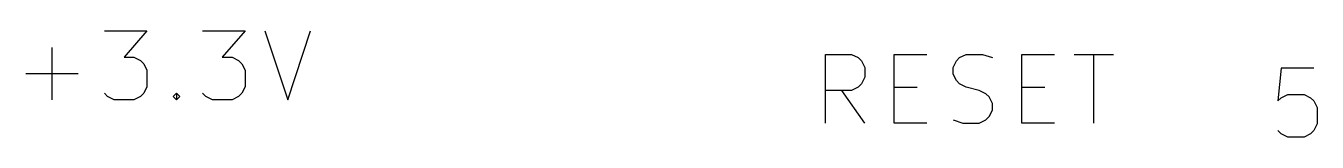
# Model space of a CAD drawing. Header units: inches. Extents: x 0.4 to 16.1, y -11.3 to -0.4.
# Drawn here: x 9.35 to 10.289, y -1.49 to -1.413 of the extents above; entities that cross this region are included whole.
import ezdxf

# ---------------------------------------------------------------- set-up
doc = ezdxf.new("R2010")
doc.units = ezdxf.units.IN
doc.header["$MEASUREMENT"] = 0
for name, color, linetype in [('GREENSIXTYFIVE', 129, 'CONTINUOUS'), ('LIGHTRED', 12, 'CONTINUOUS'), ('REDSIX', 19, 'CONTINUOUS')]:
    doc.layers.add(name, color=color, linetype=linetype)

msp = doc.modelspace()

# ---------------------------------------------------------------- linework, layer by layer
at = {"layer": 'GREENSIXTYFIVE', "linetype": 'CONTINUOUS'}
for p, q in [((9.40714, -1.4128), (9.43809, -1.4128)), ((9.40714, -1.4128), (9.43809, -1.4128)), ((9.43809, -1.4128), (9.42143, -1.43185)), ((9.43809, -1.4128), (9.42143, -1.43185)), ((9.47857, -1.4128), (9.50952, -1.4128)), ((9.47857, -1.4128), (9.50952, -1.4128)), ((9.50952, -1.4128), (9.49285, -1.43185)), ((9.50952, -1.4128), (9.49285, -1.43185)), ((9.52381, -1.4128), (9.54047, -1.4628)), ((9.52381, -1.4128), (9.54047, -1.4628)), ((9.54047, -1.4628), (9.55714, -1.4128)), ((9.54047, -1.4628), (9.55714, -1.4128)), ((9.36904, -1.4628), (9.36904, -1.42471)), ((9.36904, -1.4628), (9.36904, -1.42471)), ((9.42143, -1.43185), (9.42857, -1.43185)), ((9.42143, -1.43185), (9.42857, -1.43185)), ((9.42857, -1.43185), (9.43333, -1.43423)), ((9.42857, -1.43185), (9.43333, -1.43423)), ((9.43333, -1.43423), (9.43571, -1.43661)), ((9.43333, -1.43423), (9.43571, -1.43661)), ((9.43571, -1.43661), (9.43809, -1.44137)), ((9.43571, -1.43661), (9.43809, -1.44137)), ((9.49285, -1.43185), (9.5, -1.43185)), ((9.49285, -1.43185), (9.5, -1.43185)), ((9.5, -1.43185), (9.50476, -1.43423)), ((9.5, -1.43185), (9.50476, -1.43423)), ((9.50476, -1.43423), (9.50714, -1.43661)), ((9.50476, -1.43423), (9.50714, -1.43661)), ((9.50714, -1.43661), (9.50952, -1.44137)), ((9.50714, -1.43661), (9.50952, -1.44137)), ((9.35, -1.44376), (9.38809, -1.44376)), ((9.35, -1.44376), (9.38809, -1.44376)), ((9.43809, -1.44137), (9.43809, -1.45328)), ((9.43809, -1.44137), (9.43809, -1.45328)), ((9.50952, -1.44137), (9.50952, -1.45328)), ((9.50952, -1.44137), (9.50952, -1.45328)), ((9.43809, -1.45328), (9.43571, -1.45804)), ((9.43809, -1.45328), (9.43571, -1.45804)), ((9.50952, -1.45328), (9.50714, -1.45804)), ((9.50952, -1.45328), (9.50714, -1.45804)), ((9.40952, -1.46043), (9.40714, -1.45804)), ((9.40952, -1.46043), (9.40714, -1.45804)), ((9.41428, -1.4628), (9.40952, -1.46043)), ((9.41428, -1.4628), (9.40952, -1.46043)), ((9.42857, -1.4628), (9.41428, -1.4628)), ((9.42857, -1.4628), (9.41428, -1.4628)), ((9.43333, -1.46043), (9.42857, -1.4628)), ((9.43333, -1.46043), (9.42857, -1.4628)), ((9.43571, -1.45804), (9.43333, -1.46043)), ((9.43571, -1.45804), (9.43333, -1.46043)), ((9.45714, -1.46043), (9.45952, -1.45804)), ((9.45714, -1.46043), (9.45952, -1.45804)), ((9.45952, -1.4628), (9.45714, -1.46043)), ((9.45952, -1.4628), (9.45714, -1.46043)), ((9.45952, -1.45804), (9.4619, -1.46043)), ((9.45952, -1.45804), (9.45952, -1.4628)), ((9.45952, -1.45804), (9.4619, -1.46043)), ((9.45952, -1.45804), (9.45952, -1.4628)), ((9.4619, -1.46043), (9.45952, -1.4628)), ((9.4619, -1.46043), (9.45952, -1.4628)), ((9.48095, -1.46043), (9.47857, -1.45804)), ((9.48095, -1.46043), (9.47857, -1.45804)), ((9.48571, -1.4628), (9.48095, -1.46043)), ((9.48571, -1.4628), (9.48095, -1.46043)), ((9.5, -1.4628), (9.48571, -1.4628)), ((9.5, -1.4628), (9.48571, -1.4628)), ((9.50476, -1.46043), (9.5, -1.4628)), ((9.50476, -1.46043), (9.5, -1.4628)), ((9.50714, -1.45804), (9.50476, -1.46043)), ((9.50714, -1.45804), (9.50476, -1.46043))]:
    msp.add_line(p, q, dxfattribs=at)
at = {"layer": 'LIGHTRED', "linetype": 'CONTINUOUS'}
for p, q in [((10.26309, -1.43988), (10.26072, -1.46369)), ((10.26309, -1.43988), (10.26072, -1.46369)), ((10.28691, -1.43988), (10.26309, -1.43988)), ((10.28691, -1.43988), (10.26309, -1.43988)), ((10.26072, -1.46369), (10.26309, -1.46131)), ((10.26072, -1.46369), (10.26309, -1.46131)), ((10.26309, -1.46131), (10.26786, -1.45893)), ((10.26309, -1.46131), (10.26786, -1.45893)), ((10.26786, -1.45893), (10.27976, -1.45893)), ((10.26786, -1.45893), (10.27976, -1.45893)), ((10.27976, -1.45893), (10.28452, -1.46131)), ((10.27976, -1.45893), (10.28452, -1.46131)), ((10.28452, -1.46131), (10.28691, -1.46369)), ((10.28452, -1.46131), (10.28691, -1.46369)), ((10.28691, -1.46369), (10.28929, -1.46845)), ((10.28691, -1.46369), (10.28929, -1.46845)), ((10.28929, -1.46845), (10.28929, -1.48035)), ((10.28929, -1.46845), (10.28929, -1.48035)), ((10.28929, -1.48035), (10.28691, -1.48512)), ((10.28929, -1.48035), (10.28691, -1.48512)), ((10.26309, -1.4875), (10.26072, -1.48512)), ((10.26309, -1.4875), (10.26072, -1.48512)), ((10.26786, -1.48988), (10.26309, -1.4875)), ((10.26786, -1.48988), (10.26309, -1.4875)), ((10.27976, -1.48988), (10.26786, -1.48988)), ((10.27976, -1.48988), (10.26786, -1.48988)), ((10.28452, -1.4875), (10.27976, -1.48988)), ((10.28452, -1.4875), (10.27976, -1.48988)), ((10.28691, -1.48512), (10.28452, -1.4875)), ((10.28691, -1.48512), (10.28452, -1.4875))]:
    msp.add_line(p, q, dxfattribs=at)
at = {"layer": 'REDSIX', "linetype": 'CONTINUOUS'}
for p, q in [((9.93161, -1.4798), (9.93161, -1.4298)), ((9.93161, -1.4298), (9.95065, -1.4298)), ((9.95065, -1.4298), (9.95542, -1.43218)), ((9.95542, -1.43218), (9.9578, -1.43456)), ((9.9578, -1.43456), (9.96018, -1.43932)), ((9.98161, -1.4798), (9.98161, -1.4298)), ((9.98161, -1.4298), (10.00542, -1.4298)), ((10.02446, -1.43932), (10.02684, -1.43456)), ((10.02684, -1.43456), (10.02922, -1.43218)), ((10.02922, -1.43218), (10.03399, -1.4298)), ((10.03399, -1.4298), (10.04589, -1.4298)), ((10.04589, -1.4298), (10.05304, -1.43218)), ((10.07446, -1.4798), (10.07446, -1.4298)), ((10.07446, -1.4298), (10.09827, -1.4298)), ((10.11256, -1.4298), (10.14113, -1.4298)), ((10.12684, -1.4798), (10.12684, -1.4298)), ((9.96018, -1.44647), (9.9578, -1.45123)), ((9.96018, -1.43932), (9.96018, -1.44647)), ((10.02446, -1.44409), (10.02446, -1.43932)), ((10.02684, -1.44885), (10.02446, -1.44409)), ((9.95542, -1.45361), (9.95065, -1.45599)), ((9.9578, -1.45123), (9.95542, -1.45361)), ((9.98161, -1.45361), (9.99828, -1.45361)), ((10.02922, -1.45123), (10.02684, -1.44885)), ((10.03399, -1.45361), (10.02922, -1.45123)), ((10.04351, -1.45599), (10.03399, -1.45361)), ((10.07446, -1.45361), (10.09113, -1.45361)), ((9.95065, -1.45599), (9.93161, -1.45599)), ((9.96018, -1.4798), (9.94351, -1.45599)), ((10.04827, -1.45837), (10.04351, -1.45599)), ((10.05065, -1.46075), (10.04827, -1.45837)), ((10.05304, -1.46552), (10.05065, -1.46075)), ((10.05065, -1.47504), (10.05304, -1.47028)), ((10.05304, -1.47028), (10.05304, -1.46552)), ((10.00542, -1.4798), (9.98161, -1.4798)), ((10.02446, -1.47742), (10.03161, -1.4798)), ((10.03161, -1.4798), (10.04351, -1.4798)), ((10.04351, -1.4798), (10.04827, -1.47742)), ((10.04827, -1.47742), (10.05065, -1.47504)), ((10.09827, -1.4798), (10.07446, -1.4798))]:
    msp.add_line(p, q, dxfattribs=at)

doc.saveas('drawing.dxf')
